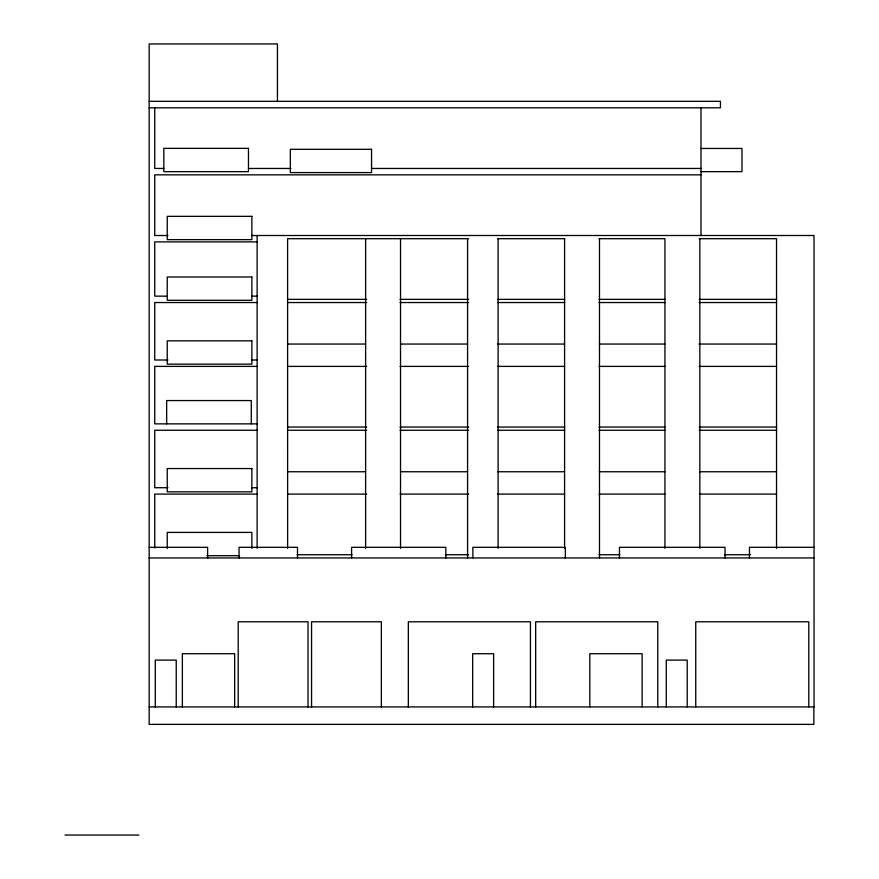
<?xml version="1.0" encoding="UTF-8"?>
<svg xmlns="http://www.w3.org/2000/svg" width="879" height="879" viewBox="0 0 879 879"><rect width="100%" height="100%" fill="white"/><g stroke="black" fill="none" stroke-linecap="round" stroke-linejoin="round"><path stroke-width="1.32" d="M149.166 101.316L720.45 101.316L720.45 107.798L149.166 107.798M700.992 148.452L742.008 148.452L742.008 171.647L700.992 171.647M163.824 168.46L154.737 168.46L154.737 107.798M248.548 168.46L290.916 168.46M371.553 168.46L700.992 168.46M700.992 174.844L154.737 174.844L154.737 235.506L167.944 235.506M251.647 235.506L814.031 235.506L814.031 706.925L149.166 706.925M468.694 238.692L287.598 238.692L287.631 548.353M497.503 238.692L564.736 238.692M599.038 238.692L664.931 238.692L664.931 548.353M699.19 238.692L776.542 238.692L776.542 548.353M257.129 241.89L154.737 241.89L154.737 296.157L166.439 296.157M252.174 296.157L257.129 296.157M287.598 299.354L366.697 299.354M400.099 299.354L468.694 299.354M497.503 299.354L564.736 299.354M599.038 299.354L664.931 299.354M699.19 299.354L776.542 299.354M257.129 302.541L154.737 302.541L154.737 360.005L167.944 360.005M287.598 302.541L366.697 302.541M400.099 302.541L468.694 302.541M497.503 302.541L564.736 302.541M599.038 302.541L664.931 302.541M699.19 302.541L776.542 302.541M287.631 344.052L365.62 344.052M400.527 344.052L467.573 344.052M497.536 344.052L564.582 344.052M599.258 344.052L664.931 344.052M698.926 344.052L776.542 344.052M251.647 360.005L257.129 360.005M257.129 366.389L154.737 366.389L154.737 423.865L257.129 423.865M287.598 366.389L366.697 366.389M400.099 366.389L468.694 366.389M497.503 366.389L564.736 366.389M599.038 366.389L664.931 366.389M699.19 366.389L776.542 366.389M287.598 427.051L366.697 427.051M400.099 427.051L468.694 427.051M497.503 427.051L564.736 427.051M599.038 427.051L664.931 427.051M699.19 427.051L776.542 427.051M257.129 430.249L154.737 430.249L154.737 487.713L167.944 487.713M287.598 430.249L366.697 430.249M400.099 430.249L468.694 430.249M497.503 430.249L564.736 430.249M599.038 430.249L664.931 430.249M699.19 430.249L776.542 430.249M287.631 471.748L365.62 471.748M400.527 471.748L467.573 471.748M497.536 471.748L564.582 471.748M599.258 471.748L664.931 471.748M699.838 471.748L776.542 471.748M251.647 487.713L257.129 487.713M257.129 494.097L154.737 494.097L154.737 548.013M287.598 494.097L366.697 494.097M400.099 494.097L468.694 494.097M497.503 494.097L564.736 494.097M599.038 494.097L664.931 494.097M699.19 494.097L776.542 494.097M149.166 547.309L207.631 547.309L207.631 557.945M814.031 547.309L749.457 547.309L749.457 557.945M297.179 554.748L352.072 554.748M445.367 554.748L468.694 554.748M599.038 554.748L619.937 554.748M724.494 554.748L750.512 554.748M206.829 555.693L239.593 555.693M149.166 557.945L814.031 557.945M64.969 835.05L138.937 835.05M813.866 706.925L813.866 724.373L149.166 724.373L149.166 43.95L277.434 43.95L277.434 101.316M808.79 706.925L808.79 621.794L695.739 621.794L695.739 706.925M725.032 557.945L725.032 547.309L619.453 547.309L619.453 557.945M700.992 107.798L700.992 235.506M699.838 238.692L699.838 548.353M687.224 706.925L687.224 660.107L666.282 660.107L666.282 706.925M657.767 706.925L657.767 621.794L535.674 621.794L535.674 706.925M642.12 706.925L642.12 653.723L589.82 653.723L589.82 706.925M599.489 238.692L599.489 557.945M565.362 557.945L565.362 547.309L472.869 547.309L472.869 557.945M564.582 238.692L564.582 548.353M530.433 706.925L530.433 621.794L408.339 621.794L408.339 706.925M498.118 238.692L498.118 548.353M493.613 706.925L493.613 653.723L472.671 653.723L472.671 706.925M467.573 238.692L467.573 557.945M445.829 557.945L445.829 547.309L351.589 547.309L351.589 557.945M400.527 238.692L400.527 548.353M381.354 706.925L381.354 621.794L311.551 621.794L311.551 706.925M365.62 238.692L365.62 548.353M308.002 706.925L308.002 621.794L238.198 621.794L238.198 706.925M297.498 557.945L297.498 547.309L239.044 547.309L239.044 557.945M257.129 235.506L257.129 548.342M251.877 548.485L251.877 532.41L167.241 532.41L167.241 548.485M251.295 423.865L251.295 400.571L166.658 400.571L166.658 423.865M234.66 706.925L234.66 653.723L182.36 653.723L182.36 706.925M176.239 706.925L176.239 660.107L155.297 660.107L155.297 706.925M248.46 148.364L163.824 148.364L163.824 171.647L248.46 171.647L248.46 148.364M371.553 149.298L290.334 149.298L290.334 172.592L371.553 172.592L371.553 149.298M251.877 216.344L167.241 216.344L167.241 239.637L251.877 239.637L251.877 216.344M251.877 277.006L167.241 277.006L167.241 300.288L251.877 300.288L251.877 277.006M251.877 340.854L167.241 340.854L167.241 364.137L251.877 364.137L251.877 340.854M251.877 468.551L167.241 468.551L167.241 491.844L251.877 491.844L251.877 468.551"/></g></svg>
